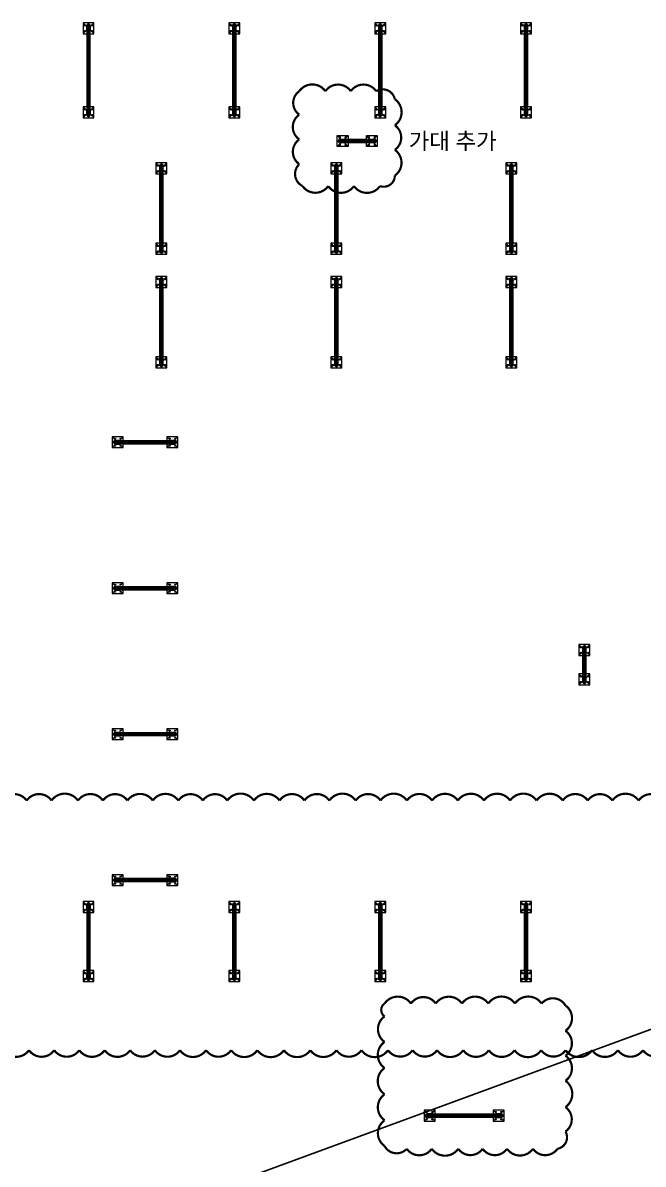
# Model space of a CAD drawing. Header units: millimetres. Extents: x 61566 to 504600, y -69328 to 118800.
# Drawn here: x 408999 to 417506, y 42009 to 57645 of the extents above; entities that cross this region are included whole.
import ezdxf
from ezdxf.enums import TextEntityAlignment as Align

# ---------------------------------------------------------------- set-up
doc = ezdxf.new("R2010")
doc.units = ezdxf.units.MM
doc.header["$LTSCALE"] = 200
doc.linetypes.add('CENTER2', pattern=[1.125, 0.75, -0.125, 0.125, -0.125])
doc.linetypes.add('phl_thick', pattern=[0])
doc.layers.get('DEFPOINTS').update_dxf_attribs({"color": 137})
doc.layers.add('@@P3_P4 환상망 SUPPORT', color=4, linetype='Continuous')
doc.styles.add('SUNJIN', font='malgun.ttf')

# ---------------------------------------------------------------- blocks, each defined once
blk = doc.blocks.new('A$Cd080613a')
at = {"layer": '@@P3_P4 환상망 SUPPORT', "color": 2, "linetype": 'phl_thick'}
for p, q in [((-20, 4.434), (-18.540497, 4.434)), ((-20, 1.034), (-20, 4.434)), ((-20, 1.034), (-18.540497, 1.034)), ((-18.540497, 4.434), (-11.18034, 4.434)), ((-18.540497, 1.034), (-18.540497, 4.434)), ((-18.540497, 1.034), (-11.18034, 1.034)), ((-13.5, 0), (-13.5, 1.034)), ((-13.5, 0), (-8, 0)), ((-11.18034, 4.434), (-10.999621, 4.526016)), ((-11.18034, 1.034), (-11.18034, 4.434)), ((-11.18034, 1.034), (-8.008727, 1.034)), ((-10.999621, 4.526016), (-10.817799, 4.607405)), ((-10.817799, 4.607405), (-10.635521, 4.678167)), ((-10.635521, 4.678167), (-10.453605, 4.738253)), ((-10.5, -10.466), (-10.5, 0)), ((-10.453605, 4.738253), (-10.273729, 4.787376)), ((-10.309559, 6.434007), (10.309559, 6.434007)), ((-10.273729, 4.787376), (-10.096742, 4.825514)), ((-10.096742, 4.825514), (-9.923378, 4.852767)), ((-9.923378, 4.852767), (-9.754732, 4.869109)), ((-9.754732, 4.869109), (-9.592018, 4.874416)), ((-9.43597, 4.869011), (-9.592018, 4.874416)), ((-9.45, 12.285517), (-8.5, 12.834)), ((-9.45, 12.285517), (-9.425949, 12.285517)), ((-9.45, 6.434), (-9.45, 12.285517)), ((-9.286802, 4.852541), (-9.43597, 4.869011)), ((-9.425949, 12.285517), (-9.225178, 12.382765)), ((-9.425949, 6.434), (-9.425949, 12.285517)), ((-9.14507, 4.825103), (-9.286802, 4.852541)), ((-9.225178, 12.382765), (-9.028632, 12.46982)), ((-9.011345, 4.786714), (-9.14507, 4.825103)), ((-9.028632, 12.46982), (-8.835734, 12.547031)), ((-8.886751, 4.737605), (-9.011345, 4.786714)), ((-8.771402, 4.677806), (-8.886751, 4.737605)), ((-8.835734, 12.547031), (-8.645934, 12.614685)), ((-8.66519, 4.60729), (-8.771402, 4.677806)), ((-8.568009, 4.52603), (-8.66519, 4.60729)), ((-8.645934, 12.614685), (-8.458704, 12.673015)), ((-8.479752, 4.434), (-8.568009, 4.52603)), ((-8.5, 12.834), (8.5, 12.834)), ((-8.383024, 4.342905), (-8.479752, 4.434)), ((-8.479752, 4.434), (8.479752, 4.434)), ((-8.458704, 12.673015), (-8.273532, 12.722205)), ((-8.298335, 4.244727), (-8.383024, 4.342905)), ((-8.225616, 4.140826), (-8.298335, 4.244727)), ((-8.273532, 12.722205), (-8.089918, 12.762387)), ((-8.164452, 4.032743), (-8.225616, 4.140826)), ((-8.114311, 3.921798), (-8.164452, 4.032743)), ((-8.073442, 3.805669), (-8.114311, 3.921798)), ((-8.089918, 12.762387), (-7.907369, 12.793645)), ((-8.041426, 3.683749), (-8.073442, 3.805669)), ((-8.018427, 3.556566), (-8.041426, 3.683749)), ((-8.004602, 3.42465), (-8.018427, 3.556566)), ((-8.006255, 0.977988), (-8.008727, 1.034)), ((-8.004136, 0.924002), (-8.006255, 0.977988)), ((-8.000031, 3.288557), (-8.004602, 3.42465)), ((-8.002394, 0.872075), (-8.004136, 0.924002)), ((-8.001102, 0.822352), (-8.002394, 0.872075)), ((-8.000288, 0.774408), (-8.001102, 0.822352)), ((-8, 0.727727), (-8.000288, 0.774408)), ((-8, -0.157176), (-8, 3.288561)), ((-7.997347, 2.169936), (-8, 2.238707)), ((-7.989459, 2.102767), (-7.997347, 2.169936)), ((-7.976272, 2.037446), (-7.989459, 2.102767)), ((-7.957771, 1.974207), (-7.976272, 2.037446)), ((-7.934047, 1.913249), (-7.957771, 1.974207)), ((-7.905217, 1.854768), (-7.934047, 1.913249)), ((-7.907369, 12.793645), (-7.725397, 12.816016)), ((-7.871396, 1.798956), (-7.905217, 1.854768)), ((-7.832213, 1.745381), (-7.871396, 1.798956)), ((-7.78686, 1.693336), (-7.832213, 1.745381)), ((-7.735268, 1.643293), (-7.78686, 1.693336)), ((-7.677382, 1.595741), (-7.735268, 1.643293)), ((-7.725397, 12.816016), (-7.543511, 12.829488)), ((-7.613221, 1.551128), (-7.677382, 1.595741)), ((-7.54299, 1.509804), (-7.613221, 1.551128)), ((-7.543511, 12.829488), (-7.361216, 12.834)), ((-7.466933, 1.472099), (-7.54299, 1.509804)), ((-7.385253, 1.438355), (-7.466933, 1.472099)), ((-7.298238, 1.408783), (-7.385253, 1.438355)), ((-7.17892, 12.829488), (-7.361216, 12.834)), ((-7.206336, 1.383563), (-7.298238, 1.408783)), ((-7.110023, 1.362871), (-7.206336, 1.383563)), ((-6.997035, 12.816016), (-7.17892, 12.829488)), ((-7.009788, 1.34687), (-7.110023, 1.362871)), ((-6.90625, 1.335597), (-7.009788, 1.34687)), ((-6.815063, 12.793645), (-6.997035, 12.816016)), ((-6.800099, 1.329011), (-6.90625, 1.335597)), ((-6.632514, 12.762387), (-6.815063, 12.793645)), ((-6.691977, 1.327135), (-6.800099, 1.329011)), ((-6.691977, 1.327135), (-6.581325, 1.329907)), ((-6.4489, 12.722205), (-6.632514, 12.762387)), ((-6.581325, 1.329907), (-6.467915, 1.337363)), ((-6.467915, 1.337363), (-6.352408, 1.349526)), ((-6.263728, 12.673015), (-6.4489, 12.722205)), ((-6.352408, 1.349526), (-6.235472, 1.366419)), ((-6.076497, 12.614685), (-6.263728, 12.673015)), ((-6.235472, 1.366419), (-6.117777, 1.387979)), ((-6.117777, 1.387979), (-6, 1.414014)), ((-5.886698, 12.547031), (-6.076497, 12.614685)), ((-6, 1.414014), (-5.30323, 1.57262)), ((-6, -1.216), (-6, 1.414014)), ((-5.6938, 12.46982), (-5.886698, 12.547031)), ((-5.497254, 12.382765), (-5.6938, 12.46982)), ((-5.296482, 12.285517), (-5.497254, 12.382765)), ((-5.30323, 1.57262), (-4.617331, 1.711087)), ((-5.296482, 12.285517), (-4.129467, 12.285517)), ((-5.296482, 6.434), (-5.296482, 12.285517)), ((-4.617331, 1.711087), (-3.940787, 1.829986)), ((-4.129467, 12.285517), (-3.727924, 12.382765)), ((-4.129467, 6.434), (-4.129467, 12.285517)), ((-3.940787, 1.829986), (-3.272149, 1.929801)), ((-3.727924, 12.382765), (-3.334832, 12.46982)), ((-3.334832, 12.46982), (-2.949037, 12.547031)), ((-3.272149, 1.929801), (-2.610019, 2.010935)), ((-2.949037, 12.547031), (-2.569437, 12.614685)), ((-2.610019, 2.010935), (-1.953047, 2.07371)), ((-2.569437, 12.614685), (-2.194977, 12.673015)), ((-2.194977, 12.673015), (-1.824632, 12.722205)), ((-1.953047, 2.07371), (-1.299912, 2.118373)), ((-1.824632, 12.722205), (-1.457404, 12.762387)), ((-1.457404, 12.762387), (-1.092307, 12.793645)), ((-1.299912, 2.118373), (-0.649322, 2.145102)), ((-1.092307, 12.793645), (-0.728363, 12.816016)), ((-0.728363, 12.816016), (-0.364591, 12.829488)), ((-0.649322, 2.145102), (0, 2.154)), ((-0.364591, 12.829488), (0, 12.834)), ((0.364591, 12.829488), (0, 12.834)), ((0.649322, 2.145102), (0, 2.154)), ((0.728363, 12.816016), (0.364591, 12.829488)), ((1.299912, 2.118373), (0.649322, 2.145102)), ((1.092307, 12.793645), (0.728363, 12.816016)), ((1.457404, 12.762387), (1.092307, 12.793645)), ((1.953047, 2.07371), (1.299912, 2.118373)), ((1.824632, 12.722205), (1.457404, 12.762387)), ((2.194977, 12.673015), (1.824632, 12.722205)), ((2.610019, 2.010935), (1.953047, 2.07371)), ((2.569437, 12.614685), (2.194977, 12.673015)), ((2.949037, 12.547031), (2.569437, 12.614685)), ((3.272149, 1.929801), (2.610019, 2.010935)), ((3.334832, 12.46982), (2.949037, 12.547031)), ((3.940787, 1.829986), (3.272149, 1.929801)), ((3.727924, 12.382765), (3.334832, 12.46982)), ((4.129467, 12.285517), (3.727924, 12.382765)), ((4.617331, 1.711087), (3.940787, 1.829986)), ((4.129467, 12.285517), (5.296482, 12.285517)), ((4.129467, 6.434), (4.129467, 12.285517)), ((5.30323, 1.57262), (4.617331, 1.711087)), ((5.296482, 12.285517), (5.517089, 12.391922)), ((5.296482, 6.434), (5.296482, 12.285517)), ((6, 1.414014), (5.30323, 1.57262)), ((5.517089, 12.391922), (5.732653, 12.48604)), ((5.732653, 12.48604), (5.943938, 12.568319)), ((5.943938, 12.568319), (6.151669, 12.639125)), ((6.117777, 1.387979), (6, 1.414014)), ((6, -1.216), (6, 1.414014)), ((6.235472, 1.366419), (6.117777, 1.387979)), ((6.151669, 12.639125), (6.356539, 12.698744)), ((6.352408, 1.349526), (6.235472, 1.366419)), ((6.467915, 1.337363), (6.352408, 1.349526)), ((6.356539, 12.698744), (6.559224, 12.747389)), ((6.581325, 1.329907), (6.467915, 1.337363)), ((6.559224, 12.747389), (6.760381, 12.785202)), ((6.691977, 1.327135), (6.581325, 1.329907)), ((6.691977, 1.327135), (6.800099, 1.329011)), ((6.760381, 12.785202), (6.960663, 12.812253)), ((6.800099, 1.329011), (6.90625, 1.335597)), ((6.90625, 1.335597), (7.009788, 1.34687)), ((6.960663, 12.812253), (7.160721, 12.828542)), ((7.009788, 1.34687), (7.110023, 1.362871)), ((7.110023, 1.362871), (7.206336, 1.383563)), ((7.160721, 12.828542), (7.361216, 12.834)), ((7.206336, 1.383563), (7.298238, 1.408783)), ((7.298238, 1.408783), (7.385253, 1.438355)), ((7.583949, 12.827266), (7.361216, 12.834)), ((7.385253, 1.438355), (7.466933, 1.472099)), ((7.466933, 1.472099), (7.54299, 1.509804)), ((7.54299, 1.509804), (7.613221, 1.551128)), ((7.806234, 12.80717), (7.583949, 12.827266)), ((7.613221, 1.551128), (7.677382, 1.595741)), ((7.677382, 1.595741), (7.735268, 1.643293)), ((7.735268, 1.643293), (7.78686, 1.693336)), ((7.78686, 1.693336), (7.832213, 1.745381)), ((8.028974, 12.773795), (7.806234, 12.80717)), ((7.832213, 1.745381), (7.871395, 1.798957)), ((7.871395, 1.798957), (7.905217, 1.854768)), ((7.905217, 1.854768), (7.934047, 1.913249)), ((7.934047, 1.913249), (7.957771, 1.974207)), ((7.957771, 1.974207), (7.976272, 2.037446)), ((7.976272, 2.037446), (7.989459, 2.102767)), ((7.989459, 2.102767), (7.997347, 2.169936)), ((7.997347, 2.169936), (8, 2.238707)), ((8, 3.288561), (8.004602, 3.42465)), ((8, -0.157176), (8, 3.288561)), ((8, 0.727727), (8.000288, 0.774408)), ((8, 0), (13.5, 0)), ((8.000288, 0.774408), (8.001102, 0.822352)), ((8.001102, 0.822352), (8.002394, 0.872075)), ((8.002394, 0.872075), (8.004128, 0.923982)), ((8.004128, 0.923982), (8.006255, 0.977988)), ((8.004602, 3.42465), (8.018427, 3.556566)), ((8.006255, 0.977988), (8.008727, 1.034)), ((8.008727, 1.034), (20, 1.034)), ((8.018427, 3.556566), (8.041426, 3.683749)), ((8.253062, 12.727113), (8.028974, 12.773795)), ((8.041426, 3.683749), (8.073442, 3.805669)), ((8.073442, 3.805669), (8.114311, 3.921798)), ((8.114311, 3.921798), (8.164452, 4.032743)), ((8.164452, 4.032743), (8.225616, 4.140826)), ((8.225616, 4.140826), (8.298335, 4.244727)), ((8.479397, 12.666988), (8.253062, 12.727113)), ((8.298335, 4.244727), (8.383024, 4.342905)), ((8.383024, 4.342905), (8.4798, 4.433966)), ((8.70889, 12.593179), (8.479397, 12.666988)), ((8.479752, 4.434), (8.567993, 4.526015)), ((9.45, 12.285517), (8.5, 12.834)), ((8.567993, 4.526015), (8.665364, 4.607404)), ((8.665364, 4.607404), (8.772082, 4.678167)), ((8.942483, 12.505333), (8.70889, 12.593179)), ((8.772082, 4.678167), (8.888251, 4.738253)), ((8.888251, 4.738253), (9.013275, 4.787375)), ((9.181157, 12.402978), (8.942483, 12.505333)), ((9.013275, 4.787375), (9.146859, 4.825513)), ((9.146859, 4.825513), (9.288848, 4.852767)), ((9.425949, 12.285517), (9.181157, 12.402978)), ((9.288848, 4.852767), (9.438622, 4.869109)), ((9.425949, 12.285517), (9.45, 12.285517)), ((9.425949, 6.434), (9.425949, 12.285517)), ((9.438622, 4.869109), (9.595039, 4.874416)), ((9.45, 6.434), (9.45, 12.285517)), ((9.757758, 4.869011), (9.595039, 4.874416)), ((9.925931, 4.852541), (9.757758, 4.869011)), ((10.099052, 4.825103), (9.925931, 4.852541)), ((10.276366, 4.786714), (10.099052, 4.825103)), ((10.45592, 4.737606), (10.276366, 4.786714)), ((10.63676, 4.677807), (10.45592, 4.737606)), ((10.5, -10.466), (10.5, 0)), ((10.81822, 4.607291), (10.63676, 4.677807)), ((10.999636, 4.526031), (10.81822, 4.607291)), ((11.18034, 4.434), (10.999636, 4.526031)), ((11.18034, 4.434), (18.540497, 4.434)), ((11.18034, 1.034), (11.18034, 4.434)), ((13.5, 0), (13.5, 1.034)), ((18.540497, 4.434), (20, 4.434)), ((18.540497, 1.034), (18.540497, 4.434)), ((20, 1.034), (20, 4.434)), ((-17.5, -10.466), (-6.800735, -10.466)), ((-17.5, -18.466001), (-17.5, -10.466)), ((-17.5, -18.466001), (17.5, -18.466001)), ((-6.800735, -16.249999), (-6.800735, -10.466)), ((-6.800735, -16.249999), (6.800735, -16.249999)), ((-6, -1.216), (6, -1.216)), ((-5, -20.63), (-5, -18.466001)), ((-4.064, -21.565999), (-5, -20.63)), ((-5, -20.63), (5, -20.63)), ((-4.064, -21.565999), (4.064, -21.565999)), ((4.064, -21.565999), (5, -20.63)), ((5, -20.63), (5, -18.466001)), ((6.800735, -10.466), (17.5, -10.466)), ((6.800735, -16.249999), (6.800735, -10.466)), ((14.5, -18.466001), (14.5, -10.466)), ((17.5, -18.466001), (17.5, -10.466))]:
    blk.add_line(p, q, dxfattribs=at)
for centre, start, end in [((-10.309559, -0.066037), 90.0000006357, 136.1868593859), ((10.309559, -0.066037), 43.8131406141, 89.9999993643)]:
    blk.add_arc(centre, 6.500044, start, end, dxfattribs=at)
for centre, start_param, end_param in [((-6, -0.157176), 3.1415926536, 4.7123889763), ((6, -0.157176), 4.7123889844, 6.2831853072)]:
    blk.add_ellipse(centre, major_axis=(2, 0), ratio=0.529412, start_param=start_param, end_param=end_param, dxfattribs=at)
blk = doc.blocks.new('A$Cbd301f87')
at = {"layer": '@@P3_P4 환상망 SUPPORT', "color": 5, "linetype": 'Continuous', "lineweight": 0, "extrusion": (2.22045e-16, 1, -2.22045e-16)}
for p, q in [((-75, 129), (75, 129)), ((-75, -21), (-75, 129)), ((-56.5, 97.5), (-56.5, 90.5)), ((-56.5, 17.5), (-56.5, 10.5)), ((-43.5, 90.5), (-43.5, 97.5)), ((-43.5, 10.5), (-43.5, 17.5)), ((-25, 55), (-25, 92)), ((-21, 55), (-25, 55)), ((-25, 16), (-25, 53)), ((-25, 53), (-21, 53)), ((-21, 92), (-21, 55)), ((-21, 53), (-21, 16)), ((-17, 100), (17, 100)), ((17, 96), (-17, 96)), ((-17, 12), (17, 12)), ((17, 8), (-17, 8)), ((21, 55), (21, 92)), ((25, 55), (21, 55)), ((21, 16), (21, 53)), ((21, 53), (25, 53)), ((25, 92), (25, 55)), ((25, 53), (25, 16)), ((43.5, 97.5), (43.5, 90.5)), ((43.5, 17.5), (43.5, 10.5)), ((56.5, 90.5), (56.5, 97.5)), ((56.5, 10.5), (56.5, 17.5)), ((75, 129), (75, -21)), ((75, -21), (-75, -21))]:
    blk.add_line(p, q, dxfattribs=at)
at = {"layer": '@@P3_P4 환상망 SUPPORT', "color": 10, "linetype": 'CENTER2', "lineweight": 0, "extrusion": (2.22045e-16, 1, -2.22045e-16)}
for p, q in [((-75, 129), (75, -21)), ((75, 129), (-75, -21))]:
    blk.add_line(p, q, dxfattribs=at)
at = {"layer": '@@P3_P4 환상망 SUPPORT', "color": 5, "linetype": 'Continuous', "lineweight": 0, "extrusion": (-4.93038e-32, -2.22045e-16, -1)}
blk.add_circle((15, 18), 4, dxfattribs=at)
at = {"layer": '@@P3_P4 환상망 SUPPORT', "color": 5, "linetype": 'Continuous', "lineweight": 0}
blk.add_circle((15, 90), 4, dxfattribs=at)
for centre, radius, start, end in [((-50, 97.5), 6.5, 0, 180), ((-50, 90.5), 6.5, 180, 0), ((-50, 17.5), 6.5, 0, 180), ((-50, 10.5), 6.5, 180, 0), ((-17, 92), 4, 90, 180), ((-17, 16), 4, 180, 270), ((17, 92), 4, 0, 90), ((17, 16), 4, 270, 0), ((50, 97.5), 6.5, 0, 180), ((50, 90.5), 6.5, 180, 0), ((50, 17.5), 6.5, 0, 180), ((50, 10.5), 6.5, 180, 0)]:
    blk.add_arc(centre, radius, start, end, dxfattribs=at)
at = {"layer": '@@P3_P4 환상망 SUPPORT', "color": 5, "linetype": 'Continuous', "lineweight": 0, "extrusion": (-4.93038e-32, -2.22045e-16, -1)}
for centre, start, end in [((17, 92), 0, 90), ((17, 16), 270, 0), ((-17, 92), 90, 180), ((-17, 16), 180, 270)]:
    blk.add_arc(centre, 8, start, end, dxfattribs=at)
at = {"layer": '@@P3_P4 환상망 SUPPORT', "color": 2, "linetype": 'Continuous', "xscale": -1}
blk.add_blockref('A$Cd080613a', (0, 100), dxfattribs=at)
at = {"layer": '@@P3_P4 환상망 SUPPORT', "color": 2, "linetype": 'Continuous', "rotation": 180}
blk.add_blockref('A$Cd080613a', (0, 8), dxfattribs=at)
blk = doc.blocks.new('A$C5ad7675c')
at = {"layer": '@@P3_P4 환상망 SUPPORT', "linetype": 'phl_thick'}
for p, q in [((-20.5, 31.329156), (-20.5, 36.1)), ((-20.5, 4.099998), (-20.5, 29.670844)), ((-18, 4.099998), (-18, 36.1)), ((-16.4, 2.5), (16.4, 2.5)), ((-15.6, 41), (-15.1, 41)), ((-15.6, 38.5), (-15.1, 38.5)), ((-13.5, 33.5), (-13.5, 36.9)), ((-13.5, 33.5), (-11, 33.5)), ((-11, 33.5), (-11, 36.9)), ((11, 33.5), (11, 36.9)), ((11, 33.5), (13.5, 33.5)), ((13.5, 33.5), (13.5, 36.9)), ((15.1, 41), (15.6, 41)), ((15.1, 38.5), (15.6, 38.5)), ((18, 4.099998), (18, 36.1)), ((20.5, 31.329156), (20.5, 36.1)), ((20.5, 4.099998), (20.5, 29.670844)), ((-20.5, -29.670845), (-20.5, -4.099998)), ((-20.5, -36.099998), (-20.5, -31.329155)), ((-18, -36.099998), (-18, -4.099998)), ((-16.4, -2.5), (16.4, -2.5)), ((-15.6, -38.5), (-15.1, -38.5)), ((-15.6, -41), (-15.1, -41)), ((-13.5, -33.5), (-11, -33.5)), ((-13.5, -36.900002), (-13.5, -33.5)), ((-11, -36.900002), (-11, -33.5)), ((11, -33.5), (13.5, -33.5)), ((11, -36.900002), (11, -33.5)), ((13.5, -36.900002), (13.5, -33.5)), ((15.1, -38.5), (15.6, -38.5)), ((15.1, -41), (15.6, -41)), ((18, -36.099998), (18, -4.099998)), ((20.5, -29.670845), (20.5, -4.099998)), ((20.5, -36.099998), (20.5, -31.329155))]:
    blk.add_line(p, q, dxfattribs=at)
for centre, radius, start, end in [((-19.25, 31.329156), 1.250001, 180, 213.5573073642), ((-15.6, 36.1), 4.9, 89.9999999125, 180), ((-19.25, 29.670844), 1.25, 146.4426896568, 180), ((-16.4, 4.1), 4.1, 180, 270.0000051939), ((-16.4, -4.1), 4.1, 89.9999948061, 180), ((-20.5, 30.5), 0.25, 326.4426865497, 33.5573134503), ((-15.6, 36.1), 2.4, 90.0000095032, 180), ((-16.4, 4.1), 1.6, 180, 270.0000136712), ((-15.1, 36.9), 4.1, 0, 89.9999998633), ((-15.1, 36.9), 1.6, 0, 90.0000136712), ((15.1, 36.9), 4.1, 90.0000001372, 180), ((15.1, 36.9), 1.6, 89.9999863288, 180), ((15.6, 36.1), 4.9, 0, 90.0000000871), ((15.6, 36.1), 2.4, 0, 89.9999904968), ((16.4, 4.1), 1.6, 269.9999863288, 0), ((16.4, 4.1), 4.1, 269.9999948061, 0), ((16.4, -4.1), 4.1, 0, 90.0000051939), ((20.5, 30.5), 0.25, 146.4426865497, 213.5573134503), ((19.25, 31.329156), 1.25, 326.4426896568, 0), ((19.25, 29.670844), 1.250001, 0, 33.5573073642), ((-19.25, -29.670844), 1.250001, 180.0000580064, 213.5573802197), ((-19.25, -31.329156), 1.25, 146.4426168014, 180), ((-15.6, -36.1), 4.9, 180, 269.9999956273), ((-20.5, -30.5), 0.25, 326.443050827, 33.556949173), ((-16.4, -4.1), 1.6, 89.9999863288, 180), ((-15.6, -36.1), 2.4, 180, 269.9999904968), ((-15.1, -36.9), 1.6, 269.9999863288, 0), ((-15.1, -36.9), 4.1, 269.9999948061, 0), ((15.1, -36.9), 4.1, 180, 270.0000051939), ((15.1, -36.9), 1.6, 180, 270.0000136712), ((15.6, -36.1), 2.4, 270.0000095032, 0), ((15.6, -36.1), 4.9, 270.0000043727, 0), ((16.4, -4.1), 1.6, 0, 90.0000136712), ((20.5, -30.5), 0.25, 146.443050827, 213.556949173), ((19.25, -29.670844), 1.25, 326.4426168014, 0), ((19.25, -31.329156), 1.250001, 0.0000580064, 33.5573802197)]:
    blk.add_arc(centre, radius, start, end, dxfattribs=at)
blk = doc.blocks.new('*U3917')
at = {"layer": '@@P3_P4 환상망 SUPPORT', "linetype": 'phl_thick'}
for p, q in [((-20, 0), (-20, 862)), ((-16, 0), (-16, 862)), ((-15, 0), (-15, 862)), ((-11, 0), (-11, 862)), ((-7, 817), (-7, 833)), ((-7, 767), (-7, 783)), ((7, 817), (7, 833)), ((7, 767), (7, 783)), ((11, 0), (11, 862)), ((15, 0), (15, 862)), ((16, 0), (16, 862)), ((20, 0), (20, 862)), ((-7, 717), (-7, 733)), ((-7, 667), (-7, 683)), ((-7, 617), (-7, 633)), ((7, 717), (7, 733)), ((7, 667), (7, 683)), ((7, 617), (7, 633)), ((-7, 567), (-7, 583)), ((-7, 517), (-7, 533)), ((-7, 467), (-7, 483)), ((7, 567), (7, 583)), ((7, 517), (7, 533)), ((7, 467), (7, 483)), ((-7, 417), (-7, 433)), ((-7, 367), (-7, 383)), ((-7, 317), (-7, 333)), ((7, 417), (7, 433)), ((7, 367), (7, 383)), ((7, 317), (7, 333)), ((-7, 267), (-7, 283)), ((-7, 217), (-7, 233)), ((-7, 167), (-7, 183)), ((7, 267), (7, 283)), ((7, 217), (7, 233)), ((7, 167), (7, 183)), ((-7, 117), (-7, 133)), ((-7, 67), (-7, 83)), ((-7, 17), (-7, 33)), ((7, 117), (7, 133)), ((7, 67), (7, 83)), ((7, 17), (7, 33))]:
    blk.add_line(p, q, dxfattribs=at)
at = {"layer": '@@P3_P4 환상망 SUPPORT', "linetype": 'Continuous'}
for p, q in [((-20, 862), (20, 862)), ((-20, 0), (20, 0))]:
    blk.add_line(p, q, dxfattribs=at)
at = {"layer": '@@P3_P4 환상망 SUPPORT', "linetype": 'phl_thick'}
for centre, start, end in [((0, 833), 0.0003, 180.0003), ((0, 817), 180.0003, 0.0003), ((0, 783), 0.0003, 180.0003), ((0, 767), 180.0003, 0.0003), ((0, 733), 0.0003, 180.0003), ((0, 717), 180.0003, 0.0003), ((0, 683), 0.0003, 180.0003), ((0, 667), 180.0003, 0.0003), ((0, 633), 0.0003, 180.0003), ((0, 617), 180.0003, 0.0003), ((0, 583), 0.0003, 180.0003), ((0, 567), 180.0003, 0.0003), ((0, 533), 0.0003, 180.0003), ((0, 517), 180.0003, 0.0003), ((0, 483), 0.0003, 180.0003), ((0, 467), 180.0003, 0.0003), ((0, 433), 0.0003, 180.0003), ((0, 417), 180.0003, 0.0003), ((0, 383), 0.0003, 180.0003), ((0, 367), 180.0003, 0.0003), ((0, 333), 0.0003, 180.0003), ((0, 317), 180.0003, 0.0003), ((0, 283), 0.0003, 180.0003), ((0, 267), 180.0003, 0.0003), ((0, 233), 0.0003, 180.0003), ((0, 217), 180.0003, 0.0003), ((0, 183), 0.0003, 180.0003), ((0, 167), 180.0003, 0.0003), ((0, 133), 0.0003, 180.0003), ((0, 117), 180.0003, 0.0003), ((0, 83), 0.0003, 180.0003), ((0, 67), 180.0003, 0.0003), ((0, 33), 0.0003, 180.0003), ((0, 17), 180.0003, 0.0003)]:
    blk.add_arc(centre, 7, start, end, dxfattribs=at)
blk = doc.blocks.new('*U3922')
at = {"layer": '@@P3_P4 환상망 SUPPORT', "linetype": 'phl_thick'}
for p, q in [((-20.5, 0), (-20.5, 1016)), ((-15.6, 0), (-15.6, 1016)), ((-15.1, 0), (-15.1, 1016)), ((-11, 0), (-11, 1016)), ((-7, 967), (-7, 983)), ((7, 967), (7, 983)), ((11, 0), (11, 1016)), ((15.1, 0), (15.1, 1016)), ((15.6, 0), (15.6, 1016)), ((20.5, 0), (20.5, 1016)), ((-7, 917), (-7, 933)), ((-7, 867), (-7, 883)), ((-7, 817), (-7, 833)), ((-7, 767), (-7, 783)), ((7, 917), (7, 933)), ((7, 867), (7, 883)), ((7, 817), (7, 833)), ((7, 767), (7, 783)), ((-7, 717), (-7, 733)), ((-7, 667), (-7, 683)), ((-7, 617), (-7, 633)), ((7, 717), (7, 733)), ((7, 667), (7, 683)), ((7, 617), (7, 633)), ((-7, 567), (-7, 583)), ((-7, 517), (-7, 533)), ((-7, 467), (-7, 483)), ((7, 567), (7, 583)), ((7, 517), (7, 533)), ((7, 467), (7, 483)), ((-7, 417), (-7, 433)), ((-7, 367), (-7, 383)), ((-7, 317), (-7, 333)), ((7, 417), (7, 433)), ((7, 367), (7, 383)), ((7, 317), (7, 333)), ((-7, 267), (-7, 283)), ((-7, 217), (-7, 233)), ((-7, 167), (-7, 183)), ((7, 267), (7, 283)), ((7, 217), (7, 233)), ((7, 167), (7, 183)), ((-7, 117), (-7, 133)), ((-7, 67), (-7, 83)), ((-7, 17), (-7, 33)), ((7, 117), (7, 133)), ((7, 67), (7, 83)), ((7, 17), (7, 33))]:
    blk.add_line(p, q, dxfattribs=at)
at = {"layer": '@@P3_P4 환상망 SUPPORT', "linetype": 'Continuous'}
for p, q in [((-20.5, 1016), (20.5, 1016)), ((-20.5, 0), (20.5, 0))]:
    blk.add_line(p, q, dxfattribs=at)
at = {"layer": '@@P3_P4 환상망 SUPPORT', "linetype": 'phl_thick'}
for centre, start, end in [((0, 983.000037), 0.0003062585, 180.0003062585), ((0, 966.999963), 180.0003062585, 0.0003062585), ((0, 933.000037), 0.0003062585, 180.0003062585), ((0, 916.999963), 180.0003062585, 0.0003062585), ((0, 883.000037), 0.0003062585, 180.0003062585), ((0, 866.999963), 180.0003062585, 0.0003062585), ((0, 833.000037), 0.0003062585, 180.0003062585), ((0, 816.999963), 180.0003062585, 0.0003062585), ((0, 783.000037), 0.0003062585, 180.0003062585), ((0, 766.999963), 180.0003062585, 0.0003062585), ((0, 733.000037), 0.0003062585, 180.0003062585), ((0, 716.999963), 180.0003062585, 0.0003062585), ((0, 683.000037), 0.0003062585, 180.0003062585), ((0, 666.999963), 180.0003062585, 0.0003062585), ((0, 633.000037), 0.0003062585, 180.0003062585), ((0, 616.999963), 180.0003062585, 0.0003062585), ((0, 583.000037), 0.0003062585, 180.0003062585), ((0, 566.999963), 180.0003062585, 0.0003062585), ((0, 533.000037), 0.0003062585, 180.0003062585), ((0, 516.999963), 180.0003062585, 0.0003062585), ((0, 483.000037), 0.0003062585, 180.0003062585), ((0, 466.999963), 180.0003062585, 0.0003062585), ((0, 433.000037), 0.0003062585, 180.0003062585), ((0, 416.999963), 180.0003062585, 0.0003062585), ((0, 383.000037), 0.0003062585, 180.0003062585), ((0, 366.999963), 180.0003062585, 0.0003062585), ((0, 333.000037), 0.0003062585, 180.0003062585), ((0, 316.999963), 180.0003062585, 0.0003062585), ((0, 283.000037), 0.0003062585, 180.0003062585), ((0, 266.999963), 180.0003062585, 0.0003062585), ((0, 233.000037), 0.0003062585, 180.0003062585), ((0, 216.999963), 180.0003062585, 0.0003062585), ((0, 183.000037), 0.0003062585, 180.0003062585), ((0, 166.999963), 180.0003062585, 0.0003062585), ((0, 133.000037), 0.0003062585, 180.0003062585), ((0, 116.999963), 180.0003062585, 0.0003062585), ((0, 83.000037), 0.0003062585, 180.0003062585), ((0, 66.999963), 180.0003062585, 0.0003062585), ((0, 33.000037), 0.0003062585, 180.0003062585), ((0, 16.999963), 180.0003062585, 0.0003062585)]:
    blk.add_arc(centre, 7, start, end, dxfattribs=at)
blk = doc.blocks.new('*U3930')
at = {"layer": '@@P3_P4 환상망 SUPPORT', "linetype": 'phl_thick'}
for p, q in [((-20.5, 0), (-20.5, 1066)), ((-15.6, 0), (-15.6, 1066)), ((-15.1, 0), (-15.1, 1066)), ((-11, 0), (-11, 1066)), ((-7, 1017), (-7, 1033)), ((-7, 967), (-7, 983)), ((7, 1017), (7, 1033)), ((7, 967), (7, 983)), ((11, 0), (11, 1066)), ((15.1, 0), (15.1, 1066)), ((15.6, 0), (15.6, 1066)), ((20.5, 0), (20.5, 1066)), ((-7, 917), (-7, 933)), ((-7, 867), (-7, 883)), ((-7, 817), (-7, 833)), ((-7, 767), (-7, 783)), ((7, 917), (7, 933)), ((7, 867), (7, 883)), ((7, 817), (7, 833)), ((7, 767), (7, 783)), ((-7, 717), (-7, 733)), ((-7, 667), (-7, 683)), ((-7, 617), (-7, 633)), ((7, 717), (7, 733)), ((7, 667), (7, 683)), ((7, 617), (7, 633)), ((-7, 567), (-7, 583)), ((-7, 517), (-7, 533)), ((-7, 467), (-7, 483)), ((7, 567), (7, 583)), ((7, 517), (7, 533)), ((7, 467), (7, 483)), ((-7, 417), (-7, 433)), ((-7, 367), (-7, 383)), ((-7, 317), (-7, 333)), ((7, 417), (7, 433)), ((7, 367), (7, 383)), ((7, 317), (7, 333)), ((-7, 267), (-7, 283)), ((-7, 217), (-7, 233)), ((-7, 167), (-7, 183)), ((7, 267), (7, 283)), ((7, 217), (7, 233)), ((7, 167), (7, 183)), ((-7, 117), (-7, 133)), ((-7, 67), (-7, 83)), ((-7, 17), (-7, 33)), ((7, 117), (7, 133)), ((7, 67), (7, 83)), ((7, 17), (7, 33))]:
    blk.add_line(p, q, dxfattribs=at)
at = {"layer": '@@P3_P4 환상망 SUPPORT', "linetype": 'Continuous'}
for p, q in [((-20.5, 1066), (20.5, 1066)), ((-20.5, 0), (20.5, 0))]:
    blk.add_line(p, q, dxfattribs=at)
at = {"layer": '@@P3_P4 환상망 SUPPORT', "linetype": 'phl_thick'}
for centre, start, end in [((0, 1033.000037), 0.0003062585, 180.0003062585), ((0, 1016.999963), 180.0003062585, 0.0003062585), ((0, 983.000037), 0.0003062585, 180.0003062585), ((0, 966.999963), 180.0003062585, 0.0003062585), ((0, 933.000037), 0.0003062585, 180.0003062585), ((0, 916.999963), 180.0003062585, 0.0003062585), ((0, 883.000037), 0.0003062585, 180.0003062585), ((0, 866.999963), 180.0003062585, 0.0003062585), ((0, 833.000037), 0.0003062585, 180.0003062585), ((0, 816.999963), 180.0003062585, 0.0003062585), ((0, 783.000037), 0.0003062585, 180.0003062585), ((0, 766.999963), 180.0003062585, 0.0003062585), ((0, 733.000037), 0.0003062585, 180.0003062585), ((0, 716.999963), 180.0003062585, 0.0003062585), ((0, 683.000037), 0.0003062585, 180.0003062585), ((0, 666.999963), 180.0003062585, 0.0003062585), ((0, 633.000037), 0.0003062585, 180.0003062585), ((0, 616.999963), 180.0003062585, 0.0003062585), ((0, 583.000037), 0.0003062585, 180.0003062585), ((0, 566.999963), 180.0003062585, 0.0003062585), ((0, 533.000037), 0.0003062585, 180.0003062585), ((0, 516.999963), 180.0003062585, 0.0003062585), ((0, 483.000037), 0.0003062585, 180.0003062585), ((0, 466.999963), 180.0003062585, 0.0003062585), ((0, 433.000037), 0.0003062585, 180.0003062585), ((0, 416.999963), 180.0003062585, 0.0003062585), ((0, 383.000037), 0.0003062585, 180.0003062585), ((0, 366.999963), 180.0003062585, 0.0003062585), ((0, 333.000037), 0.0003062585, 180.0003062585), ((0, 316.999963), 180.0003062585, 0.0003062585), ((0, 283.000037), 0.0003062585, 180.0003062585), ((0, 266.999963), 180.0003062585, 0.0003062585), ((0, 233.000037), 0.0003062585, 180.0003062585), ((0, 216.999963), 180.0003062585, 0.0003062585), ((0, 183.000037), 0.0003062585, 180.0003062585), ((0, 166.999963), 180.0003062585, 0.0003062585), ((0, 133.000037), 0.0003062585, 180.0003062585), ((0, 116.999963), 180.0003062585, 0.0003062585), ((0, 83.000037), 0.0003062585, 180.0003062585), ((0, 66.999963), 180.0003062585, 0.0003062585), ((0, 33.000037), 0.0003062585, 180.0003062585), ((0, 16.999963), 180.0003062585, 0.0003062585)]:
    blk.add_arc(centre, 7, start, end, dxfattribs=at)
blk = doc.blocks.new('*U3920')
at = {"layer": '@@P3_P4 환상망 SUPPORT', "linetype": 'phl_thick'}
for p, q in [((-20.5, 0), (-20.5, 716)), ((-15.6, 0), (-15.6, 716)), ((-15.1, 0), (-15.1, 716)), ((-11, 0), (-11, 716)), ((-7, 667), (-7, 683)), ((-7, 617), (-7, 633)), ((7, 667), (7, 683)), ((7, 617), (7, 633)), ((11, 0), (11, 716)), ((15.1, 0), (15.1, 716)), ((15.6, 0), (15.6, 716)), ((20.5, 0), (20.5, 716)), ((-7, 567), (-7, 583)), ((-7, 517), (-7, 533)), ((-7, 467), (-7, 483)), ((7, 567), (7, 583)), ((7, 517), (7, 533)), ((7, 467), (7, 483)), ((-7, 417), (-7, 433)), ((-7, 367), (-7, 383)), ((-7, 317), (-7, 333)), ((7, 417), (7, 433)), ((7, 367), (7, 383)), ((7, 317), (7, 333)), ((-7, 267), (-7, 283)), ((-7, 217), (-7, 233)), ((-7, 167), (-7, 183)), ((7, 267), (7, 283)), ((7, 217), (7, 233)), ((7, 167), (7, 183)), ((-7, 117), (-7, 133)), ((-7, 67), (-7, 83)), ((-7, 17), (-7, 33)), ((7, 117), (7, 133)), ((7, 67), (7, 83)), ((7, 17), (7, 33))]:
    blk.add_line(p, q, dxfattribs=at)
at = {"layer": '@@P3_P4 환상망 SUPPORT', "linetype": 'Continuous'}
for p, q in [((-20.5, 716), (20.5, 716)), ((-20.5, 0), (20.5, 0))]:
    blk.add_line(p, q, dxfattribs=at)
at = {"layer": '@@P3_P4 환상망 SUPPORT', "linetype": 'phl_thick'}
for centre, start, end in [((0, 683.000037), 0.0003062585, 180.0003062585), ((0, 666.999963), 180.0003062585, 0.0003062585), ((0, 633.000037), 0.0003062585, 180.0003062585), ((0, 616.999963), 180.0003062585, 0.0003062585), ((0, 583.000037), 0.0003062585, 180.0003062585), ((0, 566.999963), 180.0003062585, 0.0003062585), ((0, 533.000037), 0.0003062585, 180.0003062585), ((0, 516.999963), 180.0003062585, 0.0003062585), ((0, 483.000037), 0.0003062585, 180.0003062585), ((0, 466.999963), 180.0003062585, 0.0003062585), ((0, 433.000037), 0.0003062585, 180.0003062585), ((0, 416.999963), 180.0003062585, 0.0003062585), ((0, 383.000037), 0.0003062585, 180.0003062585), ((0, 366.999963), 180.0003062585, 0.0003062585), ((0, 333.000037), 0.0003062585, 180.0003062585), ((0, 316.999963), 180.0003062585, 0.0003062585), ((0, 283.000037), 0.0003062585, 180.0003062585), ((0, 266.999963), 180.0003062585, 0.0003062585), ((0, 233.000037), 0.0003062585, 180.0003062585), ((0, 216.999963), 180.0003062585, 0.0003062585), ((0, 183.000037), 0.0003062585, 180.0003062585), ((0, 166.999963), 180.0003062585, 0.0003062585), ((0, 133.000037), 0.0003062585, 180.0003062585), ((0, 116.999963), 180.0003062585, 0.0003062585), ((0, 83.000037), 0.0003062585, 180.0003062585), ((0, 66.999963), 180.0003062585, 0.0003062585), ((0, 33.000037), 0.0003062585, 180.0003062585), ((0, 16.999963), 180.0003062585, 0.0003062585)]:
    blk.add_arc(centre, 7, start, end, dxfattribs=at)
blk = doc.blocks.new('*U3944')
at = {"layer": '@@P3_P4 환상망 SUPPORT', "linetype": 'phl_thick'}
for p, q in [((-20.5, 0), (-20.5, 666)), ((-15.6, 0), (-15.6, 666)), ((-15.1, 0), (-15.1, 666)), ((-11, 0), (-11, 666)), ((-7, 617), (-7, 633)), ((7, 617), (7, 633)), ((11, 0), (11, 666)), ((15.1, 0), (15.1, 666)), ((15.6, 0), (15.6, 666)), ((20.5, 0), (20.5, 666)), ((-7, 567), (-7, 583)), ((-7, 517), (-7, 533)), ((-7, 467), (-7, 483)), ((7, 567), (7, 583)), ((7, 517), (7, 533)), ((7, 467), (7, 483)), ((-7, 417), (-7, 433)), ((-7, 367), (-7, 383)), ((-7, 317), (-7, 333)), ((7, 417), (7, 433)), ((7, 367), (7, 383)), ((7, 317), (7, 333)), ((-7, 267), (-7, 283)), ((-7, 217), (-7, 233)), ((-7, 167), (-7, 183)), ((7, 267), (7, 283)), ((7, 217), (7, 233)), ((7, 167), (7, 183)), ((-7, 117), (-7, 133)), ((-7, 67), (-7, 83)), ((-7, 17), (-7, 33)), ((7, 117), (7, 133)), ((7, 67), (7, 83)), ((7, 17), (7, 33))]:
    blk.add_line(p, q, dxfattribs=at)
at = {"layer": '@@P3_P4 환상망 SUPPORT', "linetype": 'Continuous'}
for p, q in [((-20.5, 666), (20.5, 666)), ((-20.5, 0), (20.5, 0))]:
    blk.add_line(p, q, dxfattribs=at)
at = {"layer": '@@P3_P4 환상망 SUPPORT', "linetype": 'phl_thick'}
for centre, start, end in [((0, 633.000037), 0.0003062585, 180.0003062585), ((0, 616.999963), 180.0003062585, 0.0003062585), ((0, 583.000037), 0.0003062585, 180.0003062585), ((0, 566.999963), 180.0003062585, 0.0003062585), ((0, 533.000037), 0.0003062585, 180.0003062585), ((0, 516.999963), 180.0003062585, 0.0003062585), ((0, 483.000037), 0.0003062585, 180.0003062585), ((0, 466.999963), 180.0003062585, 0.0003062585), ((0, 433.000037), 0.0003062585, 180.0003062585), ((0, 416.999963), 180.0003062585, 0.0003062585), ((0, 383.000037), 0.0003062585, 180.0003062585), ((0, 366.999963), 180.0003062585, 0.0003062585), ((0, 333.000037), 0.0003062585, 180.0003062585), ((0, 316.999963), 180.0003062585, 0.0003062585), ((0, 283.000037), 0.0003062585, 180.0003062585), ((0, 266.999963), 180.0003062585, 0.0003062585), ((0, 233.000037), 0.0003062585, 180.0003062585), ((0, 216.999963), 180.0003062585, 0.0003062585), ((0, 183.000037), 0.0003062585, 180.0003062585), ((0, 166.999963), 180.0003062585, 0.0003062585), ((0, 133.000037), 0.0003062585, 180.0003062585), ((0, 116.999963), 180.0003062585, 0.0003062585), ((0, 83.000037), 0.0003062585, 180.0003062585), ((0, 66.999963), 180.0003062585, 0.0003062585), ((0, 33.000037), 0.0003062585, 180.0003062585), ((0, 16.999963), 180.0003062585, 0.0003062585)]:
    blk.add_arc(centre, 7, start, end, dxfattribs=at)
blk = doc.blocks.new('*U3921')
at = {"layer": '@@P3_P4 환상망 SUPPORT', "linetype": 'phl_thick'}
for p, q in [((-20.5, 0), (-20.5, 316)), ((-15.6, 0), (-15.6, 316)), ((-15.1, 0), (-15.1, 316)), ((-11, 0), (-11, 316)), ((11, 0), (11, 316)), ((15.1, 0), (15.1, 316)), ((15.6, 0), (15.6, 316)), ((20.5, 0), (20.5, 316)), ((-7, 267), (-7, 283)), ((-7, 217), (-7, 233)), ((-7, 167), (-7, 183)), ((7, 267), (7, 283)), ((7, 217), (7, 233)), ((7, 167), (7, 183)), ((-7, 117), (-7, 133)), ((-7, 67), (-7, 83)), ((-7, 17), (-7, 33)), ((7, 117), (7, 133)), ((7, 67), (7, 83)), ((7, 17), (7, 33))]:
    blk.add_line(p, q, dxfattribs=at)
at = {"layer": '@@P3_P4 환상망 SUPPORT', "linetype": 'Continuous'}
for p, q in [((-20.5, 316), (20.5, 316)), ((-20.5, 0), (20.5, 0))]:
    blk.add_line(p, q, dxfattribs=at)
at = {"layer": '@@P3_P4 환상망 SUPPORT', "linetype": 'phl_thick'}
for centre, start, end in [((0, 283.000037), 0.0003062585, 180.0003062585), ((0, 266.999963), 180.0003062585, 0.0003062585), ((0, 233.000037), 0.0003062585, 180.0003062585), ((0, 216.999963), 180.0003062585, 0.0003062585), ((0, 183.000037), 0.0003062585, 180.0003062585), ((0, 166.999963), 180.0003062585, 0.0003062585), ((0, 133.000037), 0.0003062585, 180.0003062585), ((0, 116.999963), 180.0003062585, 0.0003062585), ((0, 83.000037), 0.0003062585, 180.0003062585), ((0, 66.999963), 180.0003062585, 0.0003062585), ((0, 33.000037), 0.0003062585, 180.0003062585), ((0, 16.999963), 180.0003062585, 0.0003062585)]:
    blk.add_arc(centre, 7, start, end, dxfattribs=at)

msp = doc.modelspace()

# ---------------------------------------------------------------- linework, layer by layer
at = {"layer": 'DEFPOINTS', "color": 1}
msp.add_line((423727.7, 46097.2), (257557.6, -14812.2), dxfattribs=at)
at = {"layer": 'DEFPOINTS', "color": 6, "const_width": 30}
for points in [[(413148, 56708.4, -0.5206), (413496.7, 56708.4, -0.5206), (413845.1, 56708.4, -0.5206), (414100.3, 56599.3, -0.5206), (414100.3, 56241.5, -0.5206), (414100.3, 55904.7, -0.5206), (414100.3, 55551.7, -0.5206), (413897.6, 55408.4, -0.5206), (413540.2, 55408.4, -0.5206), (413186.9, 55408.4, -0.5206), (412834.9, 55408.4, -0.5206), (412790.3, 55709.1, -0.5206), (412790.3, 56047.4, -0.5206), (412790.3, 56388.1, -0.5206), (412790.3, 56708.4, -0.5206)], [(414321.6, 44210, -0.5206), (414661.8, 44210, -0.5206), (415020.7, 44210, -0.5206), (415381.6, 44210, -0.5206), (415747.6, 44210, -0.5206), (416113.7, 44210, -0.5206), (416440, 44182.9, -0.5206), (416440, 43836.7, -0.5206), (416440, 43494.7, -0.5206), (416440, 43151.6, -0.5206), (416440, 42790.7, -0.5206), (416440, 42456.6, -0.5206), (416331, 42220, -0.5206), (415994.6, 42220, -0.5206), (415639.1, 42220, -0.5206), (415303.9, 42220, -0.5206), (414970.3, 42220, -0.5206), (414606.8, 42220, -0.5206), (414264.5, 42220, -0.5206), (413960, 42257.8, -0.5206), (413960, 42610.4, -0.5206), (413960, 42966.4, -0.5206), (413960, 43327.2, -0.5206), (413960, 43684.3, -0.5206), (413960, 44033.5, -0.5206), (413960, 44210, -0.5206)]]:
    msp.add_lwpolyline(points, format="xyb", close=True, dxfattribs=at)
at = {"layer": 'DEFPOINTS', "color": 1, "const_width": 30}
for points in [[(417780.3, 46990.6, 0.5206), (417443.4, 46990.6, 0.5206), (417083.6, 46990.6, 0.5206), (416745.8, 46990.6, 0.5206), (416403.2, 46990.6, 0.5206), (416044, 46990.6, 0.5206), (415681.4, 46990.6, 0.5206), (415322.2, 46990.6, 0.5206), (414964.4, 46990.6, 0.5206), (414611, 46990.6, 0.5206), (414265.8, 46990.6, 0.5206), (413904.4, 46990.6, 0.5206), (413563.6, 46990.6, 0.5206), (413201.9, 46990.6, 0.5206), (412861.1, 46990.6, 0.5206), (412519.6, 46990.6, 0.5206), (412168.5, 46990.6, 0.5206), (411802.9, 46990.6, 0.5206), (411467.8, 46990.6, 0.5206), (411131.8, 46990.6, 0.5206), (410781.2, 46990.6, 0.5206), (410433.9, 46990.6, 0.5206), (410097.5, 46990.6, 0.5206), (409755.7, 46990.6, 0.5206), (409393.1, 46990.6, 0.5206), (409052.2, 46990.6, 0.5206), (408714, 46990.6, 0.5206)], [(408735.5, 43570.6, 0.5206), (409083.5, 43570.6, 0.5206), (409430.2, 43570.6, 0.5206), (409773.4, 43570.6, 0.5206), (410121.9, 43570.6, 0.5206), (410471.7, 43570.6, 0.5206), (410810, 43570.6, 0.5206), (411154, 43570.6, 0.5206), (411511.5, 43570.6, 0.5206), (411855.1, 43570.6, 0.5206), (412215.5, 43570.6, 0.5206), (412580.3, 43570.6, 0.5206), (412942.2, 43570.6, 0.5206), (413299.3, 43570.6, 0.5206), (413642.5, 43570.6, 0.5206), (414006.7, 43570.6, 0.5206), (414344.2, 43570.6, 0.5206), (414679.7, 43570.6, 0.5206), (415038.8, 43570.6, 0.5206), (415389.3, 43570.6, 0.5206), (415742.6, 43570.6, 0.5206), (416107.3, 43570.6, 0.5206), (416443, 43570.6, 0.5206), (416805, 43570.6, 0.5206), (417159.8, 43570.6, 0.5206), (417503.7, 43570.6, 0.5206), (417840.4, 43570.6, 0.5206)]]:
    msp.add_lwpolyline(points, format="xyb", dxfattribs=at)

# ---------------------------------------------------------------- block references
at = {"layer": '@@P3_P4 환상망 SUPPORT', "linetype": 'Continuous', "xscale": -1}
for name, p, rotation in [('A$Cbd301f87', (409899.9, 57516), 359.9999999999998), ('A$C5ad7675c', (409899.9, 57570), 359.9999999999998), ('A$Cbd301f87', (411899.9, 57516), 359.9999999999998), ('A$C5ad7675c', (411899.9, 57570), 359.9999999999998), ('A$Cbd301f87', (413899.9, 57516), 359.9999999999998), ('A$C5ad7675c', (413899.9, 57570), 359.9999999999998), ('A$Cbd301f87', (415899.9, 57516), 359.9999999999998), ('A$C5ad7675c', (415899.9, 57570), 359.9999999999998), ('A$Cbd301f87', (409899.9, 56366), 359.9999999999998), ('A$C5ad7675c', (409899.9, 56420), 359.9999999999998), ('A$Cbd301f87', (411899.9, 56366), 359.9999999999998), ('A$C5ad7675c', (411899.9, 56420), 359.9999999999998), ('A$Cbd301f87', (413899.9, 56366), 359.9999999999998), ('A$C5ad7675c', (413899.9, 56420), 359.9999999999998), ('A$Cbd301f87', (415899.9, 56366), 359.9999999999998), ('A$C5ad7675c', (415899.9, 56420), 359.9999999999998), ('*U3921', (413743.3, 56025), 90.00000000000001), ('A$Cbd301f87', (410899.6, 55704), 179.9999999999999), ('A$C5ad7675c', (410899.6, 55650), 179.9999999999999), ('A$Cbd301f87', (413299.6, 55704), 179.9999999999999), ('A$C5ad7675c', (413299.6, 55650), 179.9999999999999), ('A$Cbd301f87', (415699.5, 55704), 179.9999999999999), ('A$C5ad7675c', (415699.5, 55650), 179.9999999999999), ('A$Cbd301f87', (410899.6, 54604), 179.9999999999999), ('A$C5ad7675c', (410899.6, 54550), 179.9999999999999), ('A$Cbd301f87', (413299.6, 54604), 179.9999999999999), ('A$C5ad7675c', (413299.6, 54550), 179.9999999999999), ('A$Cbd301f87', (415699.5, 54604), 179.9999999999999), ('A$C5ad7675c', (415699.5, 54550), 179.9999999999999), ('A$Cbd301f87', (410899.6, 54149), 179.9999999999999), ('A$C5ad7675c', (410899.6, 54095), 179.9999999999999), ('A$Cbd301f87', (413299.5, 54149), 179.9999999999999), ('A$C5ad7675c', (413299.5, 54095), 179.9999999999999), ('A$Cbd301f87', (415699.5, 54149), 179.9999999999999), ('A$C5ad7675c', (415699.5, 54095), 179.9999999999999), ('A$Cbd301f87', (410899.6, 53049), 179.9999999999999), ('A$C5ad7675c', (410899.6, 52995), 179.9999999999999), ('A$Cbd301f87', (413299.5, 53049), 179.9999999999999), ('A$C5ad7675c', (413299.5, 52995), 179.9999999999999), ('A$Cbd301f87', (415699.5, 53049), 179.9999999999999), ('A$C5ad7675c', (415699.5, 52995), 179.9999999999999), ('A$Cbd301f87', (410354, 51900), 89.99999999999977), ('A$C5ad7675c', (410300, 51900), 89.99999999999977), ('A$Cbd301f87', (411104, 51900), 89.99999999999972), ('A$C5ad7675c', (411050, 51900), 89.99999999999972), ('A$Cbd301f87', (410354, 49900), 89.99999999999977), ('A$C5ad7675c', (410300, 49900), 89.99999999999977), ('A$Cbd301f87', (411104, 49900), 89.99999999999972), ('A$C5ad7675c', (411050, 49900), 89.99999999999972), ('A$Cbd301f87', (416700, 48997.6), 359.9999999999998), ('A$C5ad7675c', (416700, 49051.6), 359.9999999999998), ('A$Cbd301f87', (416700, 48597.6), 359.9999999999998), ('A$C5ad7675c', (416700, 48651.6), 359.9999999999998), ('A$Cbd301f87', (410354, 47900), 89.99999999999977), ('A$C5ad7675c', (410300, 47900), 89.99999999999977), ('A$Cbd301f87', (411104, 47900), 89.99999999999972), ('A$C5ad7675c', (411050, 47900), 89.99999999999972), ('A$Cbd301f87', (410354, 45900), 89.99999999999979), ('A$Cbd301f87', (411104, 45900), 89.99999999999973), ('A$C5ad7675c', (410300, 45900), 89.99999999999979), ('A$C5ad7675c', (411050, 45900), 89.99999999999973), ('A$Cbd301f87', (409900, 45586), 179.9999999999999), ('A$C5ad7675c', (409900, 45532), 179.9999999999999), ('A$Cbd301f87', (411900, 45586), 179.9999999999999), ('A$C5ad7675c', (411900, 45532), 179.9999999999999), ('A$Cbd301f87', (413900, 45586), 179.9999999999999), ('A$C5ad7675c', (413900, 45532), 179.9999999999999), ('A$Cbd301f87', (415900, 45586), 179.9999999999999), ('A$C5ad7675c', (415900, 45532), 179.9999999999999), ('A$Cbd301f87', (409900, 44640.3), 179.9999999999999), ('A$C5ad7675c', (409900, 44586.3), 179.9999999999999), ('A$Cbd301f87', (411900, 44640.3), 179.9999999999999), ('A$C5ad7675c', (411900, 44586.3), 179.9999999999999), ('A$Cbd301f87', (413900, 44640.3), 179.9999999999999), ('A$C5ad7675c', (413900, 44586.3), 179.9999999999999), ('A$Cbd301f87', (415900, 44640.3), 179.9999999999999), ('A$C5ad7675c', (415900, 44586.3), 179.9999999999999), ('A$Cbd301f87', (414631.2, 42675), 89.9999999999998), ('A$C5ad7675c', (414577.2, 42675), 89.9999999999998), ('A$Cbd301f87', (415576.8, 42675), 89.99999999999979), ('A$C5ad7675c', (415522.8, 42675), 89.99999999999979)]:
    msp.add_blockref(name, p, dxfattribs=dict(at, rotation=rotation))
at = {"layer": '@@P3_P4 환상망 SUPPORT', "linetype": 'Continuous'}
for name, p, rotation in [('*U3930', (409899.9, 57528), 180), ('*U3930', (411899.9, 57528), 180), ('*U3930', (413899.9, 57528), 180), ('*U3930', (415899.9, 57528), 180), ('A$Cbd301f87', (413331.3, 56025), 270.0000000000002), ('A$C5ad7675c', (413385.3, 56025), 270.0000000000002), ('A$Cbd301f87', (413731.3, 56025), 270.0000000000002), ('A$C5ad7675c', (413785.3, 56025), 270.0000000000002), ('*U3920', (410342, 51900), 270), ('*U3920', (410342, 49900), 270), ('*U3921', (416700, 49009.6), 180), ('*U3920', (410342, 47900), 270), ('*U3944', (410342, 45900), 270), ('*U3917', (414619.2, 42675), 270)]:
    msp.add_blockref(name, p, dxfattribs=dict(at, rotation=rotation))
for name, p in [('*U3922', (410899.6, 54592)), ('*U3922', (413299.6, 54592)), ('*U3922', (415699.5, 54592)), ('*U3922', (410899.6, 53037)), ('*U3922', (413299.5, 53037)), ('*U3922', (415699.5, 53037)), ('*U3917', (409900, 44628.3)), ('*U3917', (411900, 44628.3)), ('*U3917', (413900, 44628.3)), ('*U3917', (415900, 44628.3))]:
    msp.add_blockref(name, p, dxfattribs=at)

# ---------------------------------------------------------------- texts
at = {"layer": 'DEFPOINTS', "color": 6, "style": 'SUNJIN'}
msp.add_text('가대 추가', height=225, dxfattribs=at).set_placement((414290.8, 56024.9), align=Align.MIDDLE_LEFT)

doc.saveas('drawing.dxf')
